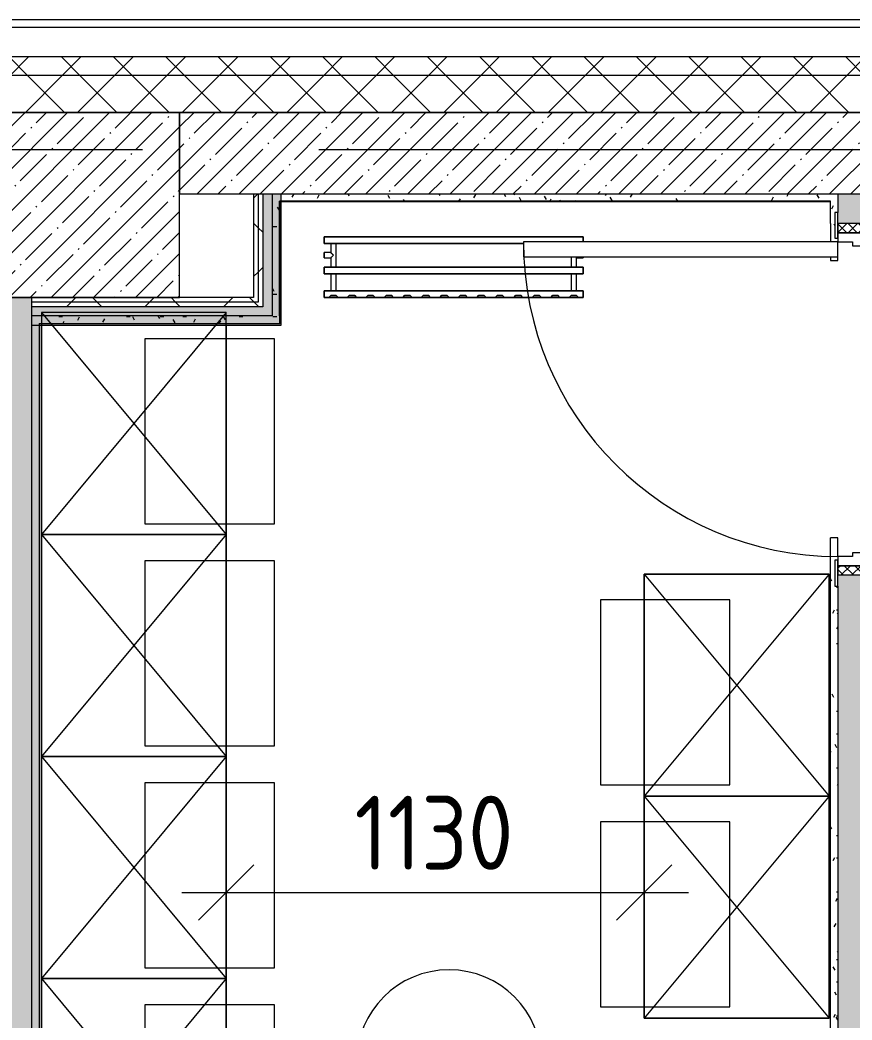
# Model space of a CAD drawing. Header units: millimetres. Extents: x 35840 to 252964, y -8553 to 29000.
# Drawn here: x 80719 to 82968, y 24647 to 27350 of the extents above; entities that cross this region are included whole.
import ezdxf

# ---------------------------------------------------------------- set-up
doc = ezdxf.new("R2010")
doc.units = ezdxf.units.MM
doc.linetypes.add('Осевая', pattern=[3175, 635, -476.25, 1587.5, -476.25])
for name, color, linetype, lineweight in [('A-ANNO-DIMS', 7, 'Continuous', 9), ('A-ANNO-DIMS-100', 7, 'Continuous', 9), ('A-AREA-IDEN', 7, 'Continuous', 9), ('A-DOOR', 7, 'Continuous', 9), ('A-DOOR-FRAM-2', 7, 'Continuous', 9), ('A-WALL', 7, 'Continuous', 9), ('I-WALL', 7, 'Continuous', 9), ('S-COLS', 7, 'Continuous', 9), ('Оси', 7, 'Continuous', 9), ('Оси-2', 7, 'Осевая', 9)]:
    doc.layers.add(name, color=color, linetype=linetype, lineweight=lineweight)
for name, color, linetype, lineweight, true_color in [('A-DOOR-1', 7, 'Continuous', 9, 0xc0c0c0), ('A-DOOR-FRAM-1', 7, 'Continuous', 9, 0xc0c0c0), ('A-WALL-1', 9, 'Continuous', 9, 0x808080), ('A-WALL-FNSH-1', 9, 'Continuous', 9, 0x808080), ('I-FURN-1', 9, 'Continuous', 9, 0x808080), ('M-EQPM-1', 7, 'Continuous', 9, 0xb2b2b2)]:
    doc.layers.add(name, color=color, linetype=linetype, lineweight=lineweight, true_color=true_color)
doc.styles.add('ISOCPEUR_1', font='isocpeur.ttf', dxfattribs={"width": 0.9, "height": 200})
doc.dimstyles.new('ISO-2_0_0_9К_Средний_округл2', dxfattribs={"dimscale": 304.8, "dimtxt": 199.196235, "dimasz": 0.492126, "dimexe": 0.393701, "dimexo": 0, "dimgap": 0, "dimtad": 1, "dimdec": 0, "dimrnd": 10, "dimzin": 0, "dimdsep": 46, "dimtxsty": 'ISOCPEUR_1', "dimblk1": 'OBLIQUE', "dimblk2": 'OBLIQUE', "dimsah": 1, "dimcen": 0.09, "dimdle": 0.393701, "dimazin": 0, "dimtfac": 1, "dimtdec": 4, "dimtix": 1, "dimtmove": 0, "dimatfit": 3, "dimfxl": 1, "dimtvp": 1, "dimtolj": 1, "dimtzin": 0, "dimarcsym": 2})
pattern_1 = [(135, (600, 0), (-75.43415, -75.43415), [106.68, -17.78, 3.556, -17.78]), (135, (600, 75.39), (-75.43415, -75.43415), []), (50, (600, 0), (127.52922, -11.15758), [13.335, -146.685]), (355, (600, 0), (-24.66966, 133.74002), [10.668, -117.348]), (100.451, (610.63, -0.93), (102.85973, 122.58178), [11.333, -124.663]), (46.184, (600, 35.56), (189.75516, -29.43036), [20.002, -220.027]), (96.636, (615.81, 33.1), (166.1822, 173.1996), [17, -186.995]), (351.184, (600, 35.56), (166.18393, 173.19757), [16.002, -176.022]), (21, (617.78, 26.67), (106.13027, -71.58603), [13.335, -146.685]), (326, (617.78, 26.67), (43.26188, 128.93175), [10.668, -117.348]), (71.451, (626.62, 20.7), (149.39198, 57.34505), [11.333, -124.663]), (37.5, (600, 0), (2.162228, 59.188357), [3.353, -112.573, 3.353, -115.773, -117.792]), (37.5, (600, 0), (2.162228, 59.188357), [-235.052, 3.353, -114.44]), (7.5, (600, 0), (46.773857, 70.126152), [3.353, -64.567, 3.353, -109.906, -44.894]), (7.5, (600, 0), (46.773857, 70.126152), [-181.178, 3.353, -41.542]), (327.5, (560.35, 0), (94.91367, -4.010093), [3.353, -41.097, 3.353, -135.331, -184.023]), (327.5, (560.35, 0), (94.91367, -4.010093), [-183.134, 3.353, -180.67]), (317.5, (542.57, 0), (103.69057, 17.79882), [3.353, -54.432, 3.353, -88.748, -130.683]), (317.5, (542.57, 0), (103.69057, 17.79882), [-149.885, 3.353, -127.33])]
pattern_2 = [(45, (600, 0), (-70.71068, 70.71068), []), (135, (600, 0), (-70.71068, -70.71068), [])]
pattern_3 = [(45, (600, 0), (-57.02463, 57.02463), []), (45, (657.025, 0), (-57.02463, 57.02463), [100.806, -20.161, 3.353, -16.808])]
pattern_4 = [(0, (600, 0), (121.92, 30.48), [10.058, -81.382, 10.058, -81.382, -487.68]), (0, (600, 0), (121.92, 30.48), [-182.88, 10.058, -172.822, 10.058, -81.382, -213.36]), (0, (600, 0), (121.92, 30.48), [-457.2, 10.058, -50.902, 10.058, -142.342]), (120, (645.72, 15.24), (-87.356454, 90.345817), [10.058, -81.382, 10.058, -81.382, -487.68]), (120, (645.72, 15.24), (-87.356454, 90.345817), [-182.88, 10.058, -172.822, 10.058, -81.382, -213.36]), (120, (645.72, 15.24), (-87.356454, 90.345817), [-457.2, 10.058, -50.902, 10.058, -142.342]), (240, (660.96, 76.2), (-34.563546, -120.825817), [10.058, -81.382, 10.058, -81.382, -487.68]), (240, (660.96, 76.2), (-34.563546, -120.825817), [-182.88, 10.058, -172.822, 10.058, -81.382, -213.36]), (240, (660.96, 76.2), (-34.563546, -120.825817), [-457.2, 10.058, -50.902, 10.058, -142.342])]
pattern_5 = [(45, (600, 0), (-106.06602, 106.06602), []), (135, (600, 0), (-106.06602, -106.06602), [])]

# ---------------------------------------------------------------- blocks, each defined once
blk = doc.blocks.new('110_Дверь_СКБ_1Ст_Внутренняя1 - Д-7_л__950x2100h_Туалет-32089464-План расстановки мебели и оборудования 1 этажа в осях 12-23')
at = {"layer": 'A-DOOR'}
h = blk.add_hatch(dxfattribs=at)
h.set_pattern_fill('FP_23', color=256, style=0, pattern_type=2)
h.set_pattern_definition([(135, (1826.41, 114.685), (-14.14214, -14.14214), []), (225, (1826.41, 114.685), (14.14214, -14.14214), [])])
h.paths.add_polyline_path([(462.5, -50), (487.5, -50), (487.5, 50), (462.5, 50)])
at = {"layer": 'A-DOOR-FRAM-2'}
h = blk.add_hatch(dxfattribs=at)
h.set_pattern_fill('FP_24', color=256, style=0, pattern_type=2)
h.set_pattern_definition([(45, (-296.384, 114.685), (-14.1421, 14.1421), []), (135, (-296.384, 114.685), (-14.1421, -14.1421), [])])
h.paths.add_polyline_path([(-462.5, -50), (-437.5, -50), (-437.5, 50), (-462.5, 50)])
at = {"layer": 'A-DOOR-1'}
for p, q in [((437.5, 900), (397.5, 900)), ((397.5, 900), (397.5, 50)), ((437.5, 50), (437.5, 900)), ((397.5, 50), (437.5, 50))]:
    blk.add_line(p, q, dxfattribs=at)
blk.add_arc((437.5, 50), 850, 90, 180, dxfattribs=at)
at = {"layer": 'A-DOOR-FRAM-1'}
for p, q in [((-422.5, 58), (-492.5, 58)), ((-492.5, 58), (-492.5, 50)), ((-422.5, 50), (-422.5, 58)), ((517.5, 58), (447.5, 58)), ((447.5, 58), (447.5, 50)), ((517.5, 50), (517.5, 58)), ((-492.5, 50), (-422.5, 50)), ((-437.5, 50), (-462.5, 50)), ((-462.5, 50), (-462.5, -50)), ((-412.5, 50), (-437.5, 50)), ((-437.5, 50), (-437.5, -30)), ((-437.5, -50), (-437.5, 50)), ((-422.5, 50), (-437.5, 50)), ((-437.5, 50), (-437.5, 49)), ((-437.5, 49), (-422.5, 49)), ((-422.5, 49), (-422.5, 50)), ((-412.5, 10), (-412.5, 50)), ((437.5, 50), (437.5, 10)), ((462.5, 50), (437.5, 50)), ((462.5, 50), (447.5, 50)), ((447.5, 50), (447.5, 49)), ((447.5, 50), (517.5, 50)), ((447.5, 49), (462.5, 49)), ((462.5, -30), (462.5, 50)), ((487.5, 50), (462.5, 50)), ((462.5, 50), (462.5, -50)), ((462.5, 49), (462.5, 50)), ((487.5, -50), (487.5, 50)), ((-402.5, 10), (-412.5, 10)), ((-402.5, -30), (-402.5, 10)), ((437.5, 10), (427.5, 10)), ((427.5, 10), (427.5, -30)), ((-422.5, -50), (-492.5, -50)), ((-492.5, -50), (-492.5, -58)), ((-462.5, -50), (-437.5, -50)), ((-437.5, -30), (-402.5, -30)), ((-422.5, -30), (-437.5, -30)), ((-437.5, -30), (-437.5, -50)), ((-437.5, -50), (-422.5, -50)), ((-422.5, -50), (-422.5, -30)), ((-422.5, -58), (-422.5, -50)), ((427.5, -30), (462.5, -30)), ((462.5, -30), (447.5, -30)), ((447.5, -30), (447.5, -50)), ((447.5, -50), (462.5, -50)), ((517.5, -50), (447.5, -50)), ((447.5, -50), (447.5, -58)), ((462.5, -50), (462.5, -30)), ((462.5, -50), (487.5, -50)), ((517.5, -58), (517.5, -50)), ((-492.5, -58), (-422.5, -58)), ((447.5, -58), (517.5, -58))]:
    blk.add_line(p, q, dxfattribs=at)
blk = doc.blocks.new('Шкаф параметрический - 1_379п-25639863-План расстановки мебели и оборудования 1 этажа в осях 12-23')
at = {"layer": 'I-FURN-1'}
for p, q in [((0, 0), (600, -500)), ((0, -500), (600, 0)), ((600, 0), (0, 0)), ((0, 0), (0, -500)), ((34, 0), (71.2, 0)), ((71.2, 0), (571.2, 0)), ((571.2, 0), (600, 0)), ((600, -500), (600, 0)), ((600, 0), (600, -500)), ((0, -500), (600, -500)), ((600, -500), (34, -500))]:
    blk.add_line(p, q, dxfattribs=at)
blk = doc.blocks.new('Шкаф параметрический - 1_379п-V178-План расстановки мебели и оборудования 1 этажа в осях 12-23')
at = {"layer": 'I-FURN-1'}
for p, q in [((0, 0), (600, -500)), ((0, -500), (600, 0)), ((600, 0), (0, 0)), ((0, 0), (0, -500)), ((0, -500), (0, 0)), ((0, 0), (71.2, 0)), ((71.2, 0), (571.2, 0)), ((571.2, 0), (600, 0)), ((600, -500), (600, 0)), ((600, 0), (600, -500)), ((0, -500), (600, -500)), ((600, -500), (0, -500))]:
    blk.add_line(p, q, dxfattribs=at)
blk = doc.blocks.new('Шкаф параметрический - 1_379п-V179-План расстановки мебели и оборудования 1 этажа в осях 12-23')
at = {"layer": 'I-FURN-1'}
for p, q in [((0, 0), (600, -500)), ((0, -500), (600, 0)), ((600, 0), (0, 0)), ((0, 0), (0, -500)), ((0, -500), (0, 0)), ((0, 0), (600, 0)), ((600, -500), (600, 0)), ((600, 0), (600, -500)), ((0, -500), (600, -500)), ((69.2, -500), (0, -500)), ((569.2, -500), (69.2, -500)), ((600, -500), (569.2, -500))]:
    blk.add_line(p, q, dxfattribs=at)
blk = doc.blocks.new('Стол базовый прямоугольный - 1_378п-25640029-План расстановки мебели и оборудования 1 этажа в осях 12-23')
at = {"layer": 'I-FURN-1'}
for p, q in [((250, 175), (-250, 175)), ((-250, 175), (-250, -45)), ((250, -45), (250, 175)), ((-250, -45), (-250, -175)), ((250, -175), (250, -45)), ((-250, -175), (250, -175))]:
    blk.add_line(p, q, dxfattribs=at)
blk = doc.blocks.new('Стол базовый прямоугольный - 1_378п-V180-План расстановки мебели и оборудования 1 этажа в осях 12-23')
at = {"layer": 'I-FURN-1'}
for p, q in [((250, 175), (-250, 175)), ((-250, 175), (-250, 56.9)), ((250, 56.9), (250, 175)), ((-250, 56.9), (-250, -175)), ((250, -175), (250, 56.9)), ((-250, -175), (250, -175))]:
    blk.add_line(p, q, dxfattribs=at)
blk = doc.blocks.new('radiator_prado_classic_z_tip_30_po exemplyaru - Classic Z Тип 30-500-V205-План расстановки мебели и оборудования 1 этажа в осях 12-23')
at = {"layer": 'M-EQPM-1'}
for p, q in [((0, 228), (0, 210)), ((700, 228), (0, 228)), ((0, 210), (0, 228)), ((0, 228), (12.5, 228)), ((12.5, 228), (37.5, 228)), ((37.5, 228), (12.5, 228)), ((12.5, 228), (37.5, 228)), ((12.5, 228), (17.5, 223)), ((12.5, 228), (17.5, 223)), ((32.5, 223), (17.5, 223)), ((17.5, 223), (32.5, 223)), ((32.5, 223), (37.5, 228)), ((37.5, 228), (32.5, 223)), ((37.5, 228), (62.5, 228)), ((62.5, 228), (87.5, 228)), ((87.5, 228), (62.5, 228)), ((62.5, 228), (87.5, 228)), ((62.5, 228), (67.5, 223)), ((62.5, 228), (67.5, 223)), ((82.5, 223), (67.5, 223)), ((67.5, 223), (82.5, 223)), ((82.5, 223), (87.5, 228)), ((87.5, 228), (82.5, 223)), ((87.5, 228), (112.5, 228)), ((112.5, 228), (137.5, 228)), ((137.5, 228), (112.5, 228)), ((112.5, 228), (137.5, 228)), ((112.5, 228), (117.5, 223)), ((112.5, 228), (117.5, 223)), ((132.5, 223), (117.5, 223)), ((117.5, 223), (132.5, 223)), ((132.5, 223), (137.5, 228)), ((137.5, 228), (132.5, 223)), ((137.5, 228), (162.5, 228)), ((162.5, 228), (187.5, 228)), ((187.5, 228), (162.5, 228)), ((162.5, 228), (187.5, 228)), ((162.5, 228), (167.5, 223)), ((162.5, 228), (167.5, 223)), ((182.5, 223), (167.5, 223)), ((167.5, 223), (182.5, 223)), ((182.5, 223), (187.5, 228)), ((187.5, 228), (182.5, 223)), ((187.5, 228), (212.5, 228)), ((212.5, 228), (237.5, 228)), ((237.5, 228), (212.5, 228)), ((212.5, 228), (237.5, 228)), ((212.5, 228), (217.5, 223)), ((212.5, 228), (217.5, 223)), ((232.5, 223), (217.5, 223)), ((217.5, 223), (232.5, 223)), ((232.5, 223), (237.5, 228)), ((237.5, 228), (232.5, 223)), ((237.5, 228), (262.5, 228)), ((262.5, 228), (287.5, 228)), ((287.5, 228), (262.5, 228)), ((262.5, 228), (287.5, 228)), ((262.5, 228), (267.5, 223)), ((262.5, 228), (267.5, 223)), ((282.5, 223), (267.5, 223)), ((267.5, 223), (282.5, 223)), ((282.5, 223), (287.5, 228)), ((287.5, 228), (282.5, 223)), ((287.5, 228), (312.5, 228)), ((312.5, 228), (337.5, 228)), ((337.5, 228), (312.5, 228)), ((312.5, 228), (337.5, 228)), ((312.5, 228), (317.5, 223)), ((312.5, 228), (317.5, 223)), ((332.5, 223), (317.5, 223)), ((317.5, 223), (332.5, 223)), ((332.5, 223), (337.5, 228)), ((337.5, 228), (332.5, 223)), ((337.5, 228), (362.5, 228)), ((362.5, 228), (387.5, 228)), ((387.5, 228), (362.5, 228)), ((362.5, 228), (387.5, 228)), ((362.5, 228), (367.5, 223)), ((362.5, 228), (367.5, 223)), ((382.5, 223), (367.5, 223)), ((367.5, 223), (382.5, 223)), ((382.5, 223), (387.5, 228)), ((387.5, 228), (382.5, 223)), ((387.5, 228), (412.5, 228)), ((412.5, 228), (437.5, 228)), ((437.5, 228), (412.5, 228)), ((412.5, 228), (437.5, 228)), ((412.5, 228), (417.5, 223)), ((412.5, 228), (417.5, 223)), ((432.5, 223), (417.5, 223)), ((417.5, 223), (432.5, 223)), ((432.5, 223), (437.5, 228)), ((437.5, 228), (432.5, 223)), ((437.5, 228), (462.5, 228)), ((462.5, 228), (487.5, 228)), ((487.5, 228), (462.5, 228)), ((462.5, 228), (487.5, 228)), ((462.5, 228), (467.5, 223)), ((462.5, 228), (467.5, 223)), ((482.5, 223), (467.5, 223)), ((467.5, 223), (482.5, 223)), ((482.5, 223), (487.5, 228)), ((487.5, 228), (482.5, 223)), ((487.5, 228), (512.5, 228)), ((512.5, 228), (537.5, 228)), ((537.5, 228), (512.5, 228)), ((512.5, 228), (537.5, 228)), ((512.5, 228), (517.5, 223)), ((512.5, 228), (517.5, 223)), ((532.5, 223), (517.5, 223)), ((517.5, 223), (532.5, 223)), ((532.5, 223), (537.5, 228)), ((537.5, 228), (532.5, 223)), ((537.5, 228), (562.5, 228)), ((562.5, 228), (587.5, 228)), ((587.5, 228), (562.5, 228)), ((562.5, 228), (587.5, 228)), ((562.5, 228), (567.5, 223)), ((562.5, 228), (567.5, 223)), ((582.5, 223), (567.5, 223)), ((567.5, 223), (582.5, 223)), ((582.5, 223), (587.5, 228)), ((587.5, 228), (582.5, 223)), ((587.5, 228), (612.5, 228)), ((612.5, 228), (637.5, 228)), ((637.5, 228), (612.5, 228)), ((612.5, 228), (637.5, 228)), ((612.5, 228), (617.5, 223)), ((617.5, 223), (612.5, 228)), ((632.5, 223), (617.5, 223)), ((617.5, 223), (632.5, 223)), ((632.5, 223), (637.5, 228)), ((637.5, 228), (632.5, 223)), ((637.5, 228), (662.5, 228)), ((662.5, 228), (687.5, 228)), ((687.5, 228), (662.5, 228)), ((662.5, 228), (687.5, 228)), ((662.5, 228), (667.5, 223)), ((662.5, 228), (667.5, 223)), ((682.5, 223), (667.5, 223)), ((667.5, 223), (682.5, 223)), ((682.5, 223), (687.5, 228)), ((687.5, 228), (682.5, 223)), ((687.5, 228), (700, 228)), ((700, 210), (700, 228)), ((700, 228), (700, 210)), ((0, 210), (700, 210)), ((17.5, 210), (0, 210)), ((17.5, 210), (17.5, 164)), ((17.5, 210), (17.5, 164)), ((32.5, 210), (17.5, 210)), ((17.5, 210), (32.5, 210)), ((32.5, 210), (17.5, 210)), ((17.5, 210), (32.5, 210)), ((31.5, 210), (18.5, 210)), ((32.5, 164), (32.5, 210)), ((32.5, 164), (32.5, 210)), ((667.5, 210), (32.5, 210)), ((667.5, 210), (667.5, 164)), ((667.5, 210), (667.5, 164)), ((682.5, 210), (667.5, 210)), ((667.5, 210), (682.5, 210)), ((678.7, 210), (667.5, 210)), ((667.5, 210), (680.3, 210)), ((681.5, 210), (668.5, 210)), ((680.3, 210), (678.7, 210)), ((682.2, 210), (680.3, 210)), ((680.3, 210), (682.5, 210)), ((682.5, 210), (682.2, 210)), ((682.5, 164), (682.5, 210)), ((682.5, 164), (682.5, 210)), ((700, 210), (682.5, 210)), ((700, 164), (0, 164)), ((0, 164), (0, 146)), ((0, 146), (0, 164)), ((0, 164), (17.5, 164)), ((32.5, 164), (17.5, 164)), ((17.5, 164), (32.5, 164)), ((28.8, 164), (17.5, 164)), ((17.5, 164), (32.5, 164)), ((18.5, 164), (31.5, 164)), ((32.5, 164), (28.8, 164)), ((32.5, 164), (667.5, 164)), ((682.5, 164), (667.5, 164)), ((667.5, 164), (682.5, 164)), ((682.5, 164), (667.5, 164)), ((667.5, 164), (671.2, 164)), ((668.5, 164), (681.5, 164)), ((671.2, 164), (682.5, 164)), ((682.5, 164), (682.5, 164)), ((682.5, 164), (682.5, 164)), ((682.5, 164), (682.5, 164)), ((682.5, 164), (700, 164)), ((700, 146), (700, 164)), ((700, 164), (700, 146)), ((0, 146), (700, 146)), ((17.5, 146), (0, 146)), ((17.5, 146), (17.5, 121.5)), ((17.5, 146), (17.5, 121.5)), ((17.5, 146), (30.3, 146)), ((32.5, 146), (17.5, 146)), ((17.5, 146), (32.5, 146)), ((32.5, 146), (17.5, 146)), ((31.5, 146), (18.5, 146)), ((30.3, 146), (32.5, 146)), ((32.5, 118.3), (32.5, 146)), ((32.5, 118.3), (32.5, 146)), ((667.5, 146), (32.5, 146)), ((667.5, 146), (667.5, 82)), ((667.5, 146), (667.5, 82)), ((667.5, 146), (682.5, 146)), ((682.5, 146), (667.5, 146)), ((667.5, 146), (682.5, 146)), ((682.5, 146), (667.5, 146)), ((681.5, 146), (668.5, 146)), ((682.5, 121.5), (682.5, 146)), ((682.5, 121.5), (682.5, 146)), ((700, 146), (682.5, 146)), ((17.5, 121.5), (0, 121.5)), ((17.5, 121.5), (0, 121.5)), ((0, 121.5), (0, 121.2)), ((0, 119.3), (0, 121.5)), ((0, 121.2), (0, 120.7)), ((0, 121.2), (0, 120.7)), ((0, 120.5), (0, 121.2)), ((0, 121.2), (0, 121.2)), ((0, 120.7), (0, 120.5)), ((0, 120.7), (0, 120.5)), ((0, 120.5), (0, 119.3)), ((0, 120.5), (0, 119.3)), ((0, 119.3), (0, 120.5)), ((700, 121.5), (682.5, 121.5)), ((700, 121.5), (682.5, 121.5)), ((700, 121.5), (700, 106.5)), ((700, 121.2), (700, 121.5)), ((700, 121.5), (700, 121.2)), ((700, 121.2), (700, 121.5)), ((700, 120.7), (700, 121.2)), ((700, 121.2), (700, 120.7)), ((700, 120.7), (700, 121.2)), ((700, 120.5), (700, 120.7)), ((700, 120.7), (700, 120.5)), ((700, 120.5), (700, 120.7)), ((700, 106.8), (700, 120.5)), ((700, 120.5), (700, 106.8)), ((700, 114), (700, 120.5)), ((700, 106.8), (700, 114)), ((700, 82), (161.2, 82)), ((161.2, 82), (667.5, 82)), ((682.5, 82), (667.5, 82)), ((667.5, 82), (682.5, 82)), ((682.5, 82), (667.5, 82)), ((667.5, 82), (668.5, 82)), ((668.5, 82), (682.5, 82)), ((668.5, 82), (681.5, 82)), ((682.5, 82), (682.5, 106.5)), ((682.5, 106.5), (700, 106.5)), ((682.5, 82), (682.5, 106.5)), ((682.5, 106.5), (700, 106.5)), ((682.5, 82), (700, 82)), ((700, 106.5), (700, 106.8)), ((700, 106.8), (700, 106.5)), ((700, 106.5), (700, 106.8)), ((700, 64), (700, 82)), ((700, 82), (700, 64)), ((0, 78.3), (0, 64)), ((0, 64), (0, 78.3)), ((700, 64), (0, 64)), ((0, 64), (700, 64))]:
    blk.add_line(p, q, dxfattribs=at)
for points, knots in [([(17.8, 121.2), (17.7, 121.3), (17.7, 121.3), (17.5, 121.5), (17.5, 121.5), (17.5, 121.5)], [0.8571429, 0.8571429, 0.8571429, 0.8571429, 0.8928571, 0.9285714, 1, 1, 1, 1]), ([(17.5, 121.5), (17.5, 121.5), (17.5, 121.5), (17.7, 121.3), (17.7, 121.3), (17.8, 121.2)], [0, 0, 0, 0, 0.0714286, 0.1071429, 0.1428571, 0.1428571, 0.1428571, 0.1428571]), ([(17.5, 121.5), (17.5, 121.5), (17.5, 121.5), (17.7, 121.3), (17.7, 121.3), (17.8, 121.2)], [0, 0, 0, 0, 0.0714286, 0.1071429, 0.1428571, 0.1428571, 0.1428571, 0.1428571]), ([(19.6, 119.4), (19.5, 119.5), (19.3, 119.7), (19, 120), (18.7, 120.3), (18.5, 120.5), (18.3, 120.7), (18.1, 120.9), (17.9, 121.1), (17.8, 121.2), (17.7, 121.3), (17.5, 121.5), (17.5, 121.5), (17.5, 121.5)], [0.5714286, 0.5714286, 0.5714286, 0.5714286, 0.6071429, 0.6428571, 0.6785714, 0.7142857, 0.75, 0.7857143, 0.8214286, 0.8571429, 0.8928571, 0.9285714, 1, 1, 1, 1]), ([(675, 114), (675.5, 114.5), (676.4, 115.4), (677.6, 116.6), (678.4, 117.4), (678.9, 117.9), (679.2, 118.2), (679.5, 118.5), (679.8, 118.8), (680.1, 119.2), (680.4, 119.4), (680.7, 119.7), (681, 120), (681.3, 120.3), (681.5, 120.5), (681.7, 120.7), (681.9, 120.9), (682.1, 121.1), (682.2, 121.2), (682.3, 121.3), (682.5, 121.5), (682.5, 121.5), (682.5, 121.5)], [0, 0, 0, 0, 0.142857, 0.285714, 0.357143, 0.392857, 0.428571, 0.464286, 0.5, 0.535714, 0.571429, 0.607143, 0.642857, 0.678571, 0.714286, 0.75, 0.785714, 0.821429, 0.857143, 0.892857, 0.928571, 1, 1, 1, 1]), ([(682.5, 106.5), (682.5, 106.5), (682.5, 106.5), (682.3, 106.7), (682.2, 106.8), (682.1, 106.9), (681.9, 107.1), (681.7, 107.3), (681.5, 107.5), (681.3, 107.7), (681, 108), (680.7, 108.3), (680.4, 108.6), (680.1, 108.8), (679.7, 109.3), (679.3, 109.7), (678.9, 110.1), (678.4, 110.6), (677.6, 111.4), (676.4, 112.6), (675.5, 113.5), (675, 114)], [0, 0, 0, 0, 0.071429, 0.107143, 0.142857, 0.178571, 0.214286, 0.25, 0.285714, 0.321429, 0.357143, 0.392857, 0.428571, 0.464286, 0.5, 0.571429, 0.607143, 0.642857, 0.714286, 0.857143, 1, 1, 1, 1]), ([(682.2, 121.2), (682.2, 121.2), (682.1, 121.1), (681.9, 120.9), (681.7, 120.7), (681.5, 120.5), (681.3, 120.3), (681, 120), (680.7, 119.7), (680.4, 119.4), (680.1, 119.2), (679.7, 118.7), (679.3, 118.3), (678.9, 117.9), (678.4, 117.4), (677.6, 116.6), (676.9, 115.9), (676.4, 115.4)], [0.1428571, 0.1428571, 0.1428571, 0.1428571, 0.1785714, 0.2142857, 0.25, 0.2857143, 0.3214286, 0.3571429, 0.3928571, 0.4285714, 0.4642857, 0.5, 0.5714286, 0.6071429, 0.6428571, 0.7142857, 0.8571429, 0.8571429, 0.8571429, 0.8571429]), ([(676.4, 115.4), (676.9, 115.9), (677.6, 116.6), (678.4, 117.4), (678.9, 117.9), (679.2, 118.2), (679.5, 118.5), (679.8, 118.8), (680.1, 119.2), (680.3, 119.3), (680.4, 119.4)], [0.1428571, 0.1428571, 0.1428571, 0.1428571, 0.2857143, 0.3571429, 0.3928571, 0.4285714, 0.4642857, 0.5, 0.5357143, 0.5714286, 0.5714286, 0.5714286, 0.5714286]), ([(682.2, 121.2), (682.2, 121.2), (682.1, 121.1), (681.9, 120.9), (681.7, 120.7), (681.5, 120.5), (681.3, 120.3), (681, 120), (680.7, 119.7), (680.4, 119.4), (680.1, 119.2), (679.7, 118.7), (679.3, 118.3), (678.9, 117.9), (678.4, 117.4), (678.1, 117.1), (677.9, 116.9)], [0.1428571, 0.1428571, 0.1428571, 0.1428571, 0.1785714, 0.2142857, 0.25, 0.2857143, 0.3214286, 0.3571429, 0.3928571, 0.4285714, 0.4642857, 0.5, 0.5714286, 0.6071429, 0.6428571, 0.7142857, 0.7142857, 0.7142857, 0.7142857]), ([(677.9, 111.1), (678.1, 110.9), (678.4, 110.6), (678.9, 110.1), (679.2, 109.8), (679.5, 109.5), (679.8, 109.2), (680.1, 108.8), (680.4, 108.6), (680.7, 108.3), (681, 108), (681.3, 107.7), (681.5, 107.5), (681.7, 107.3), (681.9, 107.1), (682.1, 106.9), (682.2, 106.8), (682.2, 106.8)], [0.2857143, 0.2857143, 0.2857143, 0.2857143, 0.3571429, 0.3928571, 0.4285714, 0.4642857, 0.5, 0.5357143, 0.5714286, 0.6071429, 0.6428571, 0.6785714, 0.7142857, 0.75, 0.7857143, 0.8214286, 0.8571429, 0.8571429, 0.8571429, 0.8571429]), ([(677.9, 111.1), (678.1, 110.9), (678.4, 110.6), (678.9, 110.1), (679.1, 109.9), (679.2, 109.8)], [0.2857143, 0.2857143, 0.2857143, 0.2857143, 0.3571429, 0.3928571, 0.4285714, 0.4285714, 0.4285714, 0.4285714]), ([(682.2, 106.8), (682.2, 106.8), (682.1, 106.9), (681.9, 107.1), (681.7, 107.3), (681.5, 107.5), (681.3, 107.7), (681, 108), (680.7, 108.3), (680.4, 108.6), (680.1, 108.8), (679.7, 109.3), (679.3, 109.7), (678.9, 110.1), (678.4, 110.6), (678.1, 110.9), (677.9, 111.1)], [0.1428571, 0.1428571, 0.1428571, 0.1428571, 0.1785714, 0.2142857, 0.25, 0.2857143, 0.3214286, 0.3571429, 0.3928571, 0.4285714, 0.4642857, 0.5, 0.5714286, 0.6071429, 0.6428571, 0.7142857, 0.7142857, 0.7142857, 0.7142857]), ([(682.5, 121.5), (682.5, 121.5), (682.5, 121.4), (682.3, 121.3), (682.3, 121.3), (682.2, 121.2)], [0.01654, 0.01654, 0.01654, 0.01654, 0.0714286, 0.1071429, 0.1428571, 0.1428571, 0.1428571, 0.1428571]), ([(682.5, 121.5), (682.5, 121.5), (682.5, 121.4), (682.3, 121.3), (682.3, 121.3), (682.2, 121.2)], [0.01654, 0.01654, 0.01654, 0.01654, 0.0714286, 0.1071429, 0.1428571, 0.1428571, 0.1428571, 0.1428571]), ([(682.2, 121.2), (682.3, 121.3), (682.3, 121.3), (682.5, 121.4), (682.5, 121.5), (682.5, 121.5)], [0.8571429, 0.8571429, 0.8571429, 0.8571429, 0.8928571, 0.9285714, 0.98346, 0.98346, 0.98346, 0.98346]), ([(682.2, 106.8), (682.3, 106.7), (682.3, 106.7), (682.5, 106.6), (682.5, 106.5), (682.5, 106.5)], [0.8571429, 0.8571429, 0.8571429, 0.8571429, 0.8928571, 0.9285714, 0.98346, 0.98346, 0.98346, 0.98346]), ([(682.2, 106.8), (682.3, 106.7), (682.3, 106.7), (682.5, 106.6), (682.5, 106.5), (682.5, 106.5)], [0.8571429, 0.8571429, 0.8571429, 0.8571429, 0.8928571, 0.9285714, 0.98346, 0.98346, 0.98346, 0.98346]), ([(682.5, 106.5), (682.5, 106.5), (682.5, 106.6), (682.3, 106.7), (682.3, 106.7), (682.2, 106.8)], [0.01654, 0.01654, 0.01654, 0.01654, 0.0714286, 0.1071429, 0.1428571, 0.1428571, 0.1428571, 0.1428571])]:
    blk.add_open_spline(points, degree=3, knots=knots, dxfattribs=at)
for points in [[(19.6, 119.4), (19.5, 119.5), (19.3, 119.7), (19, 120), (18.7, 120.3), (18.5, 120.5), (18.3, 120.7), (18.1, 120.9), (17.9, 121.1), (17.8, 121.2), (17.8, 121.2)], [(17.8, 121.2), (17.8, 121.2), (17.9, 121.1), (18.1, 120.9), (18.3, 120.7), (18.5, 120.5), (18.7, 120.3), (19, 120), (19.3, 119.7), (19.5, 119.5), (19.6, 119.4)], [(17.8, 121.2), (17.8, 121.2), (17.9, 121.1), (18.1, 120.9), (18.3, 120.7), (18.5, 120.5), (18.7, 120.3), (19, 120), (19.3, 119.7), (19.5, 119.5), (19.6, 119.4)], [(676.4, 115.4), (676, 115), (675.5, 114.5), (675, 114)], [(676.4, 115.4), (676, 115), (675.5, 114.5), (675, 114)], [(675, 114), (675.5, 114.5), (676, 115), (676.4, 115.4)], [(675, 114), (675.5, 113.5), (676.4, 112.6), (677.4, 111.6), (677.9, 111.1)], [(675, 114), (675.5, 113.5), (676.4, 112.6), (677.4, 111.6), (677.9, 111.1)], [(677.9, 111.1), (677.4, 111.6), (676.4, 112.6), (675.5, 113.5), (675, 114)], [(677.9, 116.9), (677.4, 116.4), (676.9, 115.9), (676.4, 115.4)], [(679.2, 109.8), (679.3, 109.7), (679.5, 109.5), (679.8, 109.2), (680.1, 108.8), (680.4, 108.6), (680.7, 108.3), (681, 108), (681.3, 107.7), (681.5, 107.5), (681.7, 107.3), (681.9, 107.1), (682.1, 106.9), (682.2, 106.8), (682.2, 106.8)], [(680.4, 119.4), (680.5, 119.5), (680.7, 119.7), (681, 120), (681.3, 120.3), (681.5, 120.5), (681.7, 120.7), (681.9, 120.9), (682.1, 121.1), (682.2, 121.2), (682.2, 121.2)], [(682.5, 121.5), (682.5, 121.5), (682.5, 121.5), (682.5, 121.5)], [(682.5, 121.5), (682.5, 121.5), (682.5, 121.5), (682.5, 121.5)], [(682.5, 121.5), (682.5, 121.5), (682.5, 121.5), (682.5, 121.5)], [(682.5, 106.5), (682.5, 106.5), (682.5, 106.5), (682.5, 106.5)], [(682.5, 106.5), (682.5, 106.5), (682.5, 106.5), (682.5, 106.5)], [(682.5, 106.5), (682.5, 106.5), (682.5, 106.5), (682.5, 106.5)]]:
    blk.add_open_spline(points, degree=3, dxfattribs=at)
blk = doc.blocks.new('DIMBLOCK96-План расстановки мебели и оборудования 1 этажа в осях 12-23')
at = {"layer": 'A-ANNO-DIMS-100'}
for p, q in [((82406.3, 25251.9), (82406.3, 24871.8)), ((82406.3, 24991.8), (82406.3, 25251.9)), ((81276.3, 25097.9), (81276.3, 24871.8)), ((81276.3, 24991.8), (81276.3, 25097.9)), ((81156.3, 24991.8), (82526.3, 24991.8))]:
    blk.add_line(p, q, dxfattribs=at)
at = {"layer": 'A-ANNO-DIMS-100', "lineweight": 20}
for p, q in [((81276.3, 24991.8), (81351.3, 25066.8)), ((82406.3, 24991.8), (82481.3, 25066.8)), ((81276.3, 24991.8), (81201.3, 24916.8)), ((82406.3, 24991.8), (82331.3, 24916.8))]:
    blk.add_line(p, q, dxfattribs=at)
at = {"layer": 'A-ANNO-DIMS-100', "color": 0, "insert": (81623, 25253.1), "char_height": 200, "width": 524.039, "attachment_point": 1, "line_spacing_factor": 1.149209, "style": 'ISOCPEUR_1'}
blk.add_mtext('1130', dxfattribs=at)
blk = doc.blocks.new('_Oblique')
at = {"color": 0, "linetype": 'ByBlock', "lineweight": -2}
blk.add_line((-0.5, -0.5), (0.5, 0.5), dxfattribs=at)
blk = doc.blocks.new('Марка_Помещения - Номер-25198446-План расстановки мебели и оборудования 1 этажа в осях 12-23')
at = {"layer": 'A-AREA-IDEN'}
for start, end in [(360, 180), (180, 360)]:
    blk.add_arc((0, 0), 2.5, start, end, dxfattribs=at)

msp = doc.modelspace()

# ---------------------------------------------------------------- hatches: boundary and pattern name
at = {"layer": 'A-WALL'}
h = msp.add_hatch(dxfattribs=at)
h.set_pattern_fill('FP_17', color=256, style=0, pattern_type=2)
h.set_pattern_definition(pattern_2)
h.paths.add_polyline_path([(84490.7, 27200), (84490.7, 27250), (80350, 27250), (80350, 27200), (83370.4, 27200)])
h.paths.add_polyline_path([(76848.4, 27200), (77250, 27200), (77250, 27250), (76350, 27250), (76350, 27200)])
h.paths.add_polyline_path([(74250, 27200), (74250, 27250), (72910, 27250), (72910, 27200), (73949.7, 27200)])
h.paths.add_polyline_path([(70810, 27200), (70810, 27250), (68210, 27250), (68210, 27200), (70326.3, 27200)])
h.paths.add_polyline_path([(67110, 27200), (67110, 27250), (66160, 27250), (66160, 27200), (66703, 27200)])
h.paths.add_polyline_path([(61060, 27200), (61060, 27250), (60005, 27250), (60005, 27200), (60180.9, 27200)])
h.paths.add_polyline_path([(57705, 27200), (57705, 27250), (56860, 27250), (56860, 27200), (57282.2, 27200)])
h.paths.add_polyline_path([(54383.5, 27200), (54760, 27200), (54760, 27250), (53860, 27250), (53860, 27200)])
h.paths.add_polyline_path([(51760, 27200), (51760, 27250), (50860, 27250), (50860, 27200), (51484.9, 27200)])
h.paths.add_polyline_path([(48586.2, 27200), (48760, 27200), (48760, 27250), (47660, 27250), (47660, 27200), (47861.5, 27200)])
h.paths.add_polyline_path([(44560, 27200), (44560, 27250), (42160, 27250), (42160, 27200), (44238.1, 27200)])
h = msp.add_hatch(dxfattribs=at)
h.set_pattern_fill('FP_17', color=256, style=0, pattern_type=2)
h.set_pattern_definition(pattern_2)
h.paths.add_polyline_path([(84490.7, 27100), (84490.7, 27200), (80350, 27200), (80350, 27100), (83370.4, 27100)])
h.paths.add_polyline_path([(77250, 27100), (77250, 27200), (76350, 27200), (76350, 27100), (76848.4, 27100)])
h.paths.add_polyline_path([(74250, 27100), (74250, 27200), (72910, 27200), (72910, 27100), (74040, 27100)])
h.paths.add_polyline_path([(70310, 27100), (70810, 27100), (70810, 27200), (68210, 27200), (68210, 27110), (68242, 27110), (68242, 27102), (68210, 27102), (68210, 27100), (68877, 27100)])
h.paths.add_polyline_path([(67060, 27100), (67110, 27100), (67110, 27102), (67078, 27102), (67078, 27110), (67110, 27110), (67110, 27200), (66160, 27200), (66160, 27100), (66760, 27100)])
h.paths.add_polyline_path([(60760, 27100), (61060, 27100), (61060, 27200), (60005, 27200), (60005, 27100), (60180.9, 27100)])
h.paths.add_polyline_path([(57282.2, 27100), (57705, 27100), (57705, 27200), (56860, 27200), (56860, 27100)])
h.paths.add_polyline_path([(54383.5, 27100), (54760, 27100), (54760, 27200), (53860, 27200), (53860, 27100), (54160, 27100)])
h.paths.add_polyline_path([(51760, 27100), (51760, 27200), (50860, 27200), (50860, 27100), (51484.9, 27100)])
h.paths.add_polyline_path([(48760, 27100), (48760, 27200), (47660, 27200), (47660, 27100), (48586.2, 27100)])
h.paths.add_polyline_path([(44560, 27100), (44560, 27200), (42160, 27200), (42160, 27100), (44238.1, 27100)])
at = {"layer": 'I-WALL'}
h = msp.add_hatch(dxfattribs=at)
h.set_pattern_fill('FP_1', color=256, style=0, pattern_type=2)
h.set_pattern_definition(pattern_3)
h.paths.add_polyline_path([(82930, 26880), (84200, 26880), (84200, 27100), (81150, 27100), (81150, 26880), (82645.8, 26880)])
h = msp.add_hatch(dxfattribs=at)
h.set_pattern_fill('FP_87', color=256, style=0, pattern_type=2)
h.set_pattern_definition(pattern_5)
h.paths.add_polyline_path([(81362.5, 26600), (81362.5, 26880), (81350, 26880), (81350, 26600)])
h = msp.add_hatch(dxfattribs=at)
h.set_pattern_fill('FP_87', color=256, style=0, pattern_type=2)
h.set_pattern_definition(pattern_5)
h.paths.add_polyline_path([(81362.5, 26587.5), (81375, 26587.5), (81375, 26880), (81362.5, 26880), (81362.5, 26600)])
for points in [[(81375, 26575), (81425, 26575), (81425, 26880), (81375, 26880), (81375, 26578.4)], [(81425, 26525), (81425, 26575), (80750, 26575), (80750, 26525), (81276.3, 26525)]]:
    msp.add_hatch(color=256, dxfattribs=at).paths.add_polyline_path(points)
h = msp.add_hatch(dxfattribs=at)
h.set_pattern_fill('FP_85', color=256, style=0, pattern_type=2)
h.set_pattern_definition(pattern_4)
h.paths.add_polyline_path([(81420, 26550), (81420, 26880), (81400, 26880), (81400, 26550)])
h = msp.add_hatch(dxfattribs=at)
h.set_pattern_fill('FP_85', color=256, style=0, pattern_type=2)
h.set_pattern_definition(pattern_4)
h.paths.add_polyline_path([(82910, 26860), (82930, 26860), (82930, 26880), (81420, 26880), (81420, 26860), (82909, 26860)])
h = msp.add_hatch(dxfattribs=at)
h.set_pattern_fill('FP_22', color=256, style=0, pattern_type=2)
h.set_pattern_definition(pattern_1)
h.paths.add_polyline_path([(83008.1, 23940), (83030, 23940), (83030, 25850), (82930, 25850), (82930, 23940)])
h.paths.add_polyline_path([(83030, 26800), (83030, 26880), (82930, 26880), (82930, 26800)])
h = msp.add_hatch(dxfattribs=at)
h.set_pattern_fill('FP_85', color=256, style=0, pattern_type=2)
h.set_pattern_definition(pattern_4)
h.paths.add_polyline_path([(82930, 24370), (82930, 25820), (82922, 25820), (82922, 25890), (82930, 25890), (82930, 25950), (82910, 25950), (82910, 24370)])
h.paths.add_polyline_path([(82910, 26700), (82930, 26700), (82930, 26710), (82910, 26710)])
h.paths.add_polyline_path([(82930, 26750), (82930, 26760), (82922, 26760), (82922, 26830), (82930, 26830), (82930, 26860), (82910, 26860), (82910, 26750), (82923.7, 26750)])
h = msp.add_hatch(dxfattribs=at)
h.set_pattern_fill('FP_22', color=256, style=0, pattern_type=2)
h.set_pattern_definition(pattern_1)
h.paths.add_polyline_path([(80650, 23200), (80750, 23200), (80750, 26600), (80650, 26600), (80650, 23475.8)])
h = msp.add_hatch(dxfattribs=at)
h.set_pattern_fill('FP_87', color=256, style=0, pattern_type=2)
h.set_pattern_definition(pattern_5)
h.paths.add_polyline_path([(80750, 26587.5), (81362.5, 26587.5), (81362.5, 26600), (80750, 26600)])
h = msp.add_hatch(dxfattribs=at)
h.set_pattern_fill('FP_87', color=256, style=0, pattern_type=2)
h.set_pattern_definition(pattern_5)
h.paths.add_polyline_path([(80750, 26575), (81375, 26575), (81375, 26587.5), (80750, 26587.5), (80750, 26578.4)])
h = msp.add_hatch(dxfattribs=at)
h.set_pattern_fill('FP_85', color=256, style=0, pattern_type=2)
h.set_pattern_definition(pattern_4)
h.paths.add_polyline_path([(80776.3, 26530), (81420, 26530), (81420, 26550), (80750, 26550), (80750, 26530), (80770, 26530)])
h = msp.add_hatch(dxfattribs=at)
h.set_pattern_fill('FP_85', color=256, style=0, pattern_type=2)
h.set_pattern_definition(pattern_4)
h.paths.add_polyline_path([(80750, 23220), (80770, 23220), (80770, 26530), (80750, 26530), (80750, 23475.8)])
at = {"layer": 'S-COLS'}
h = msp.add_hatch(dxfattribs=at)
h.set_pattern_fill('FP_1', color=256, style=0, pattern_type=2)
h.set_pattern_definition(pattern_3)
h.paths.add_polyline_path([(80650, 26600), (81150, 26600), (81150, 27100), (80650, 27100)])

# ---------------------------------------------------------------- linework, layer by layer
at = {"layer": 'A-WALL'}
for p, q in [((84490.7, 27330), (80350, 27330)), ((84490.7, 27250), (80350, 27250)), ((84490.7, 27200), (80350, 27200)), ((81362.5, 26880), (81362.5, 26587.5)), ((81375, 26880), (81375, 26575)), ((81420, 26550), (81420, 26860)), ((82910, 26860), (81420, 26860)), ((81362.5, 26587.5), (80750, 26587.5)), ((81375, 26575), (80750, 26575)), ((80770, 26530), (81420, 26530)), ((80770, 26530), (80770, 23220)), ((82910, 24390), (82910, 25950))]:
    msp.add_line(p, q, dxfattribs=at)
at = {"layer": 'A-WALL-1'}
for p, q in [((80350, 27100), (84490.7, 27100)), ((84200, 27100), (81150, 27100)), ((81150, 27100), (81150, 26880)), ((81150, 26880), (84100, 26880)), ((81350, 26880), (81350, 26600)), ((81400, 26880), (81400, 26550)), ((81425, 26525), (81425, 26880)), ((82930, 26880), (82930, 26830)), ((82910, 26800), (82910, 26750)), ((82910, 26710), (82910, 26700)), ((82930, 26700), (82930, 26710)), ((82910, 26700), (82930, 26700)), ((81350, 26600), (80650, 26600)), ((80750, 26600), (80750, 23200)), ((81400, 26550), (80750, 26550)), ((80750, 26525), (81425, 26525)), ((82930, 25950), (82910, 25950)), ((82930, 25900), (82930, 25950)), ((82930, 25820), (82930, 24370))]:
    msp.add_line(p, q, dxfattribs=at)
at = {"layer": 'A-WALL-FNSH-1'}
for p, q in [((84490.7, 27350), (80350, 27350)), ((81421, 26859), (82909, 26859)), ((81421, 26529), (81421, 26859)), ((82909, 26859), (82909, 26800)), ((82910, 26800), (82910, 26860)), ((82909, 26800), (82910, 26800)), ((81420, 26550), (81420, 26530)), ((81421, 26529), (80770, 26529)), ((80771, 23221), (80771, 26529)), ((82910, 25850), (82909, 25850)), ((82909, 25850), (82909, 24391))]:
    msp.add_line(p, q, dxfattribs=at)
at = {"layer": 'S-COLS'}
for p, q in [((81150, 27100), (80650, 27100)), ((81150, 26600), (81150, 27100)), ((80650, 26600), (81150, 26600))]:
    msp.add_line(p, q, dxfattribs=at)
at = {"layer": 'Оси'}
msp.add_line((82060, 27000), (84560, 27000), dxfattribs=at)
at = {"layer": 'Оси-2'}
msp.add_line((39140.1, 27000), (82060, 27000), dxfattribs=at)

# ---------------------------------------------------------------- block references
at = {"layer": 'A-AREA-IDEN', "xscale": 99.99999999999993, "yscale": 99.99999999999993, "zscale": 99.99999999999993}
msp.add_blockref('Марка_Помещения - Номер-25198446-План расстановки мебели и оборудования 1 этажа в осях 12-23', (81878.8, 24532.6), dxfattribs=at)
at = {"layer": 'A-DOOR-1', "rotation": 90}
msp.add_blockref('110_Дверь_СКБ_1Ст_Внутренняя1 - Д-7_л__950x2100h_Туалет-32089464-План расстановки мебели и оборудования 1 этажа в осях 12-23', (82980, 26312.5), dxfattribs=at)
at = {"layer": 'I-FURN-1'}
for name, p, rotation in [('Шкаф параметрический - 1_379п-25639863-План расстановки мебели и оборудования 1 этажа в осях 12-23', (81276.3, 26559), 270.0000000000001), ('Стол базовый прямоугольный - 1_378п-25640029-План расстановки мебели и оборудования 1 этажа в осях 12-23', (81231.3, 26237.8), 89.9999999999997), ('Шкаф параметрический - 1_379п-V178-План расстановки мебели и оборудования 1 этажа в осях 12-23', (81276.3, 25959), 270.0000000000001), ('Стол базовый прямоугольный - 1_378п-25640029-План расстановки мебели и оборудования 1 этажа в осях 12-23', (81231.3, 25637.8), 89.9999999999997), ('Шкаф параметрический - 1_379п-V179-План расстановки мебели и оборудования 1 этажа в осях 12-23', (82906.3, 25851.9), 270.0000000000001), ('Стол базовый прямоугольный - 1_378п-V180-План расстановки мебели и оборудования 1 этажа в осях 12-23', (82463.2, 25532.8), 89.9999999999997), ('Шкаф параметрический - 1_379п-V178-План расстановки мебели и оборудования 1 этажа в осях 12-23', (81276.3, 25359), 270.0000000000001), ('Стол базовый прямоугольный - 1_378п-25640029-План расстановки мебели и оборудования 1 этажа в осях 12-23', (81231.3, 25037.8), 89.9999999999997), ('Шкаф параметрический - 1_379п-V179-План расстановки мебели и оборудования 1 этажа в осях 12-23', (82906.3, 25251.9), 270.0000000000001), ('Стол базовый прямоугольный - 1_378п-V180-План расстановки мебели и оборудования 1 этажа в осях 12-23', (82463.2, 24932.8), 89.9999999999997), ('Шкаф параметрический - 1_379п-V178-План расстановки мебели и оборудования 1 этажа в осях 12-23', (81276.3, 24759), 270.0000000000001), ('Стол базовый прямоугольный - 1_378п-25640029-План расстановки мебели и оборудования 1 этажа в осях 12-23', (81231.3, 24437.8), 89.9999999999997)]:
    msp.add_blockref(name, p, dxfattribs=dict(at, rotation=rotation))
at = {"layer": 'M-EQPM-1', "rotation": 180}
msp.add_blockref('radiator_prado_classic_z_tip_30_po exemplyaru - Classic Z Тип 30-500-V205-План расстановки мебели и оборудования 1 этажа в осях 12-23', (82241.2, 26828.3), dxfattribs=at)

# ---------------------------------------------------------------- dimensions: what is measured, and where the dimension line sits
at = {"layer": 'A-ANNO-DIMS'}
dim = msp.add_linear_dim(base=(82406.3, 24991.8), p1=(81276.3, 25097.9), p2=(82406.3, 25251.9), dimstyle='ISO-2_0_0_9К_Средний_округл2', override={"dimpost": '<>', "dimfxl": 1140.470966}, dxfattribs=at)
dim.commit()
dim.dimension.update_dxf_attribs({"geometry": 'DIMBLOCK96-План расстановки мебели и оборудования 1 этажа в осях 12-23', "text_midpoint": (81841.3, 25091.8)})

doc.saveas('drawing.dxf')
